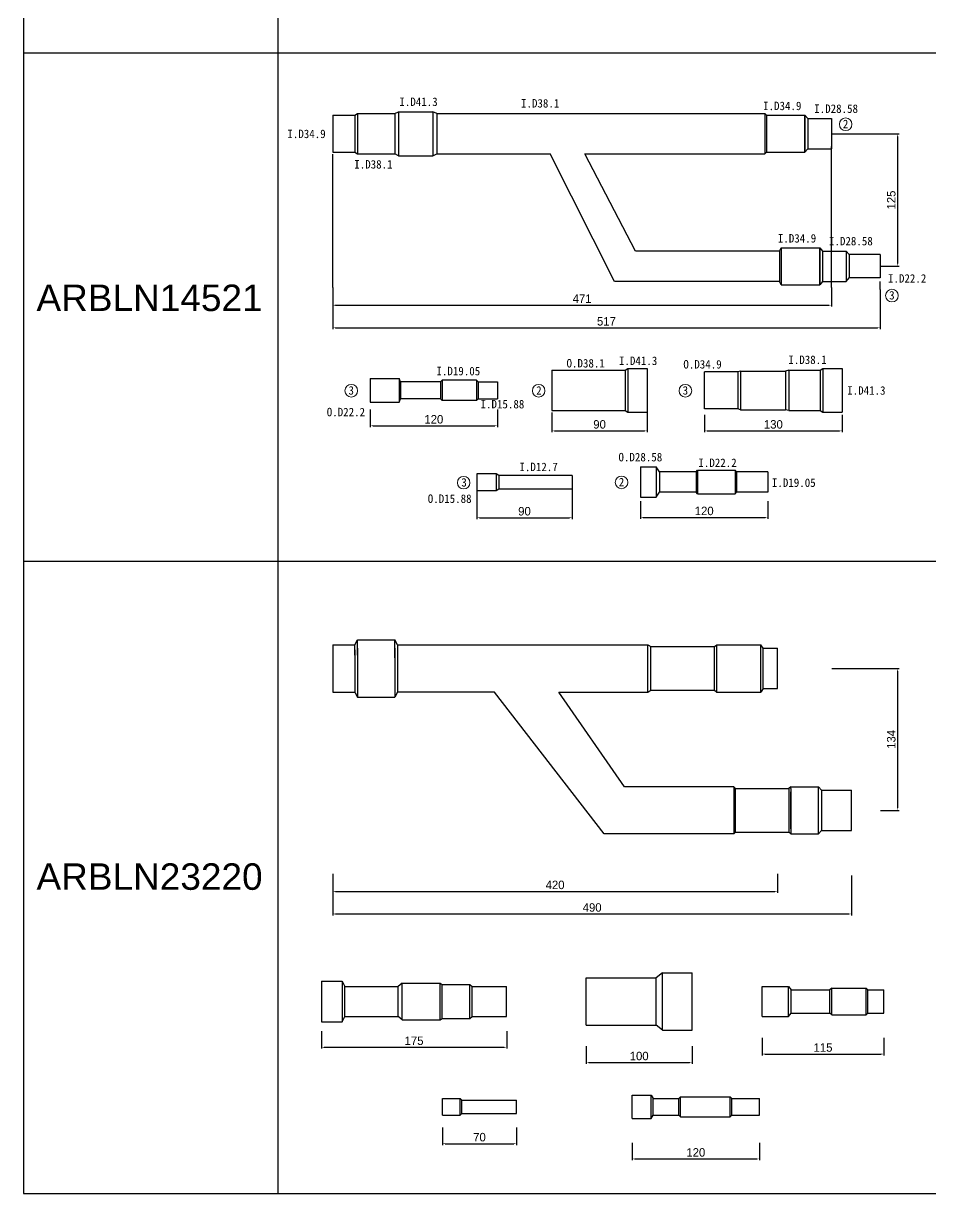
# Model space of a CAD drawing. Extents: x 594 to 813, y 174 to 240.
# Drawn here: x 750.06 to 759.48, y 213.03 to 225.18 of the extents above; entities that cross this region are included whole.
import ezdxf

# ---------------------------------------------------------------- set-up
doc = ezdxf.new("R2010")
doc.units = 0
doc.header["$MEASUREMENT"] = 0
doc.header["$PDMODE"] = 35
doc.header["$PDSIZE"] = 0.5
doc.layers.get('0').update_dxf_attribs({"linetype": 'CONTINUOUS', "lineweight": 30})
doc.layers.get('Defpoints').update_dxf_attribs({"linetype": 'CONTINUOUS'})
doc.layers.add('AC.REF(S). PIPING', color=3, linetype='CONTINUOUS', lineweight=30)
doc.layers.add('Dim', color=142, linetype='CONTINUOUS', lineweight=0)
doc.layers.add('CEN', color=1, linetype='CONTINUOUS')
doc.layers.add('LG-TEXT', color=4, linetype='CONTINUOUS')
doc.styles.add('LG-TEXT', font='arial.ttf')
doc.dimstyles.new('ISO-25', dxfattribs={"dimtxt": 2.5, "dimasz": 2.5, "dimexe": 1.25, "dimexo": 0.625, "dimtad": 1, "dimtxsty": 'Standard', "dimcen": 2.5, "dimadec": 0, "dimazin": 0, "dimtfac": 1, "dimtmove": 0, "dimatfit": 3, "dimfxl": 1, "dimarcsym": 0})

# ---------------------------------------------------------------- blocks, each defined once
blk = doc.blocks.new('*D178')
at = {"layer": 'Defpoints', "color": 0, "transparency": 16777216}
for p in [(940.4, 1494.5), (1060.4, 1494.5), (1060.4, 1479)]:
    blk.add_point(p, dxfattribs=at)
at = {"layer": 'Dim', "color": 0, "lineweight": -2, "transparency": 16777216}
for p, q in [((940.4, 1494.3), (940.4, 1477.7)), ((1060.4, 1494.3), (1060.4, 1477.7)), ((942.9, 1479), (1057.9, 1479))]:
    blk.add_line(p, q, dxfattribs=at)
at = {"layer": 'Dim', "color": 0, "transparency": 16777216}
for points in [[(942.9, 1479.4), (942.9, 1478.6), (940.4, 1479)], [(1057.9, 1479.4), (1057.9, 1478.6), (1060.4, 1479)]]:
    blk.add_solid(points, dxfattribs=at)
at = {"layer": 'Dim', "color": 3, "transparency": 16777216, "insert": (1000.4, 1485.1), "char_height": 8, "attachment_point": 5}
blk.add_mtext('120', dxfattribs=at)
blk = doc.blocks.new('*D179')
at = {"layer": 'Defpoints', "color": 0, "transparency": 16777216}
for p in [(1375.9, 1754.6), (1438.5, 1754.6), (1421.9, 1629.6)]:
    blk.add_point(p, dxfattribs=at)
at = {"layer": 'Dim', "color": 0, "lineweight": -2, "transparency": 16777216}
for p, q in [((1376.1, 1754.6), (1439.8, 1754.6)), ((1438.5, 1632.1), (1438.5, 1752.1)), ((1422.1, 1629.6), (1439.8, 1629.6))]:
    blk.add_line(p, q, dxfattribs=at)
at = {"layer": 'Dim', "color": 0, "transparency": 16777216}
for points in [[(1438.1, 1752.1), (1438.9, 1752.1), (1438.5, 1754.6)], [(1438.1, 1632.1), (1438.9, 1632.1), (1438.5, 1629.6)]]:
    blk.add_solid(points, dxfattribs=at)
at = {"layer": 'Dim', "color": 3, "transparency": 16777216, "insert": (1432.4, 1692.1), "char_height": 8, "attachment_point": 5, "rotation": 90}
blk.add_mtext('125', dxfattribs=at)
blk = doc.blocks.new('*D180')
at = {"layer": 'Defpoints', "color": 0, "transparency": 16777216}
for p in [(904.9, 1609.7), (1375.9, 1609.7), (1375.9, 1592.8)]:
    blk.add_point(p, dxfattribs=at)
at = {"layer": 'Dim', "color": 0, "lineweight": -2, "transparency": 16777216}
for p, q in [((904.9, 1609.5), (904.9, 1591.6)), ((1375.9, 1609.5), (1375.9, 1591.6)), ((907.4, 1592.8), (1373.4, 1592.8))]:
    blk.add_line(p, q, dxfattribs=at)
at = {"layer": 'Dim', "color": 0, "transparency": 16777216}
for points in [[(907.4, 1593.3), (907.4, 1592.4), (904.9, 1592.8)], [(1373.4, 1593.3), (1373.4, 1592.4), (1375.9, 1592.8)]]:
    blk.add_solid(points, dxfattribs=at)
at = {"layer": 'Dim', "color": 3, "transparency": 16777216, "insert": (1140.4, 1599), "char_height": 8, "attachment_point": 5}
blk.add_mtext('471', dxfattribs=at)
blk = doc.blocks.new('*D181')
at = {"layer": 'Defpoints', "color": 0, "transparency": 16777216}
for p in [(1421.9, 1607.9), (904.9, 1591.8), (1421.9, 1571.5)]:
    blk.add_point(p, dxfattribs=at)
at = {"layer": 'Dim', "color": 0, "lineweight": -2, "transparency": 16777216}
for p, q in [((1421.9, 1607.7), (1421.9, 1570.2)), ((904.9, 1591.6), (904.9, 1570.2)), ((907.4, 1571.5), (1419.4, 1571.5))]:
    blk.add_line(p, q, dxfattribs=at)
at = {"layer": 'Dim', "color": 0, "transparency": 16777216}
for points in [[(907.4, 1571.9), (907.4, 1571.1), (904.9, 1571.5)], [(1419.4, 1571.9), (1419.4, 1571.1), (1421.9, 1571.5)]]:
    blk.add_solid(points, dxfattribs=at)
at = {"layer": 'Dim', "color": 3, "transparency": 16777216, "insert": (1163.4, 1577.6), "char_height": 8, "attachment_point": 5}
blk.add_mtext('517', dxfattribs=at)
blk = doc.blocks.new('*D182')
at = {"layer": 'Defpoints', "color": 0, "transparency": 16777216}
for p in [(1111.9, 1491.8), (1201.9, 1491.8), (1201.9, 1474.2)]:
    blk.add_point(p, dxfattribs=at)
at = {"layer": 'Dim', "color": 0, "lineweight": -2, "transparency": 16777216}
for p, q in [((1111.9, 1491.6), (1111.9, 1473)), ((1201.9, 1491.6), (1201.9, 1473)), ((1114.4, 1474.2), (1199.4, 1474.2))]:
    blk.add_line(p, q, dxfattribs=at)
at = {"layer": 'Dim', "color": 0, "transparency": 16777216}
for points in [[(1114.4, 1474.6), (1114.4, 1473.8), (1111.9, 1474.2)], [(1199.4, 1474.6), (1199.4, 1473.8), (1201.9, 1474.2)]]:
    blk.add_solid(points, dxfattribs=at)
at = {"layer": 'Dim', "color": 3, "transparency": 16777216, "insert": (1156.9, 1480.3), "char_height": 8, "attachment_point": 5}
blk.add_mtext('90', dxfattribs=at)
blk = doc.blocks.new('*D183')
at = {"layer": 'Defpoints', "color": 0, "transparency": 16777216}
for p in [(1256, 1489.7), (1386, 1489.7), (1386, 1474.2)]:
    blk.add_point(p, dxfattribs=at)
at = {"layer": 'Dim', "color": 0, "lineweight": -2, "transparency": 16777216}
for p, q in [((1256, 1489.5), (1256, 1473)), ((1386, 1489.5), (1386, 1473)), ((1258.5, 1474.2), (1383.5, 1474.2))]:
    blk.add_line(p, q, dxfattribs=at)
at = {"layer": 'Dim', "color": 0, "transparency": 16777216}
for points in [[(1258.5, 1474.6), (1258.5, 1473.8), (1256, 1474.2)], [(1383.5, 1474.6), (1383.5, 1473.8), (1386, 1474.2)]]:
    blk.add_solid(points, dxfattribs=at)
at = {"layer": 'Dim', "color": 3, "transparency": 16777216, "insert": (1321, 1480.3), "char_height": 8, "attachment_point": 5}
blk.add_mtext('130', dxfattribs=at)
blk = doc.blocks.new('*D184')
at = {"layer": 'Defpoints', "color": 0, "transparency": 16777216}
for p in [(1041, 1419.3), (1131, 1419.3), (1131, 1392.2)]:
    blk.add_point(p, dxfattribs=at)
at = {"layer": 'Dim', "color": 0, "lineweight": -2, "transparency": 16777216}
for p, q in [((1041, 1419.1), (1041, 1391)), ((1131, 1419.1), (1131, 1391)), ((1043.5, 1392.2), (1128.5, 1392.2))]:
    blk.add_line(p, q, dxfattribs=at)
at = {"layer": 'Dim', "color": 0, "transparency": 16777216}
for points in [[(1043.5, 1392.6), (1043.5, 1391.8), (1041, 1392.2)], [(1128.5, 1392.6), (1128.5, 1391.8), (1131, 1392.2)]]:
    blk.add_solid(points, dxfattribs=at)
at = {"layer": 'Dim', "color": 3, "transparency": 16777216, "insert": (1086, 1398.3), "char_height": 8, "attachment_point": 5}
blk.add_mtext('90', dxfattribs=at)
blk = doc.blocks.new('*D185')
at = {"layer": 'Defpoints', "color": 0, "transparency": 16777216}
for p in [(1195.7, 1408), (1315.7, 1408), (1315.7, 1392.5)]:
    blk.add_point(p, dxfattribs=at)
at = {"layer": 'Dim', "color": 0, "lineweight": -2, "transparency": 16777216}
for p, q in [((1195.7, 1407.8), (1195.7, 1391.2)), ((1315.7, 1407.8), (1315.7, 1391.2)), ((1198.2, 1392.5), (1313.2, 1392.5))]:
    blk.add_line(p, q, dxfattribs=at)
at = {"layer": 'Dim', "color": 0, "transparency": 16777216}
for points in [[(1198.2, 1392.9), (1198.2, 1392), (1195.7, 1392.5)], [(1313.2, 1392.9), (1313.2, 1392), (1315.7, 1392.5)]]:
    blk.add_solid(points, dxfattribs=at)
at = {"layer": 'Dim', "color": 3, "transparency": 16777216, "insert": (1255.7, 1398.6), "char_height": 8, "attachment_point": 5}
blk.add_mtext('120', dxfattribs=at)
blk = doc.blocks.new('*D192')
at = {"layer": 'Defpoints', "color": 0, "transparency": 16777216}
for p in [(1375.9, 1250), (1438.5, 1250), (1421.9, 1116)]:
    blk.add_point(p, dxfattribs=at)
at = {"layer": 'Dim', "color": 0, "lineweight": -2, "transparency": 16777216}
for p, q in [((1376.1, 1250), (1439.8, 1250)), ((1438.5, 1118.5), (1438.5, 1247.5)), ((1422.1, 1116), (1439.8, 1116))]:
    blk.add_line(p, q, dxfattribs=at)
at = {"layer": 'Dim', "color": 0, "transparency": 16777216}
for points in [[(1438.1, 1247.5), (1438.9, 1247.5), (1438.5, 1250)], [(1438.1, 1118.5), (1438.9, 1118.5), (1438.5, 1116)]]:
    blk.add_solid(points, dxfattribs=at)
at = {"layer": 'Dim', "color": 3, "transparency": 16777216, "insert": (1432.4, 1183), "char_height": 8, "attachment_point": 5, "rotation": 90}
blk.add_mtext('134', dxfattribs=at)
blk = doc.blocks.new('*D193')
at = {"layer": 'Defpoints', "color": 0, "transparency": 16777216}
for p in [(904.9, 1056.4), (1324.9, 1056.4), (1324.9, 1039.5)]:
    blk.add_point(p, dxfattribs=at)
at = {"layer": 'Dim', "color": 0, "lineweight": -2, "transparency": 16777216}
for p, q in [((904.9, 1056.2), (904.9, 1038.3)), ((1324.9, 1056.2), (1324.9, 1038.3)), ((907.4, 1039.5), (1322.4, 1039.5))]:
    blk.add_line(p, q, dxfattribs=at)
at = {"layer": 'Dim', "color": 0, "transparency": 16777216}
for points in [[(907.4, 1040), (907.4, 1039.1), (904.9, 1039.5)], [(1322.4, 1040), (1322.4, 1039.1), (1324.9, 1039.5)]]:
    blk.add_solid(points, dxfattribs=at)
at = {"layer": 'Dim', "color": 3, "transparency": 16777216, "insert": (1114.9, 1045.6), "char_height": 8, "attachment_point": 5}
blk.add_mtext('420', dxfattribs=at)
blk = doc.blocks.new('*D194')
at = {"layer": 'Defpoints', "color": 0, "transparency": 16777216}
for p in [(1394.9, 1054.6), (904.9, 1038.5), (1394.9, 1018.2)]:
    blk.add_point(p, dxfattribs=at)
at = {"layer": 'Dim', "color": 0, "lineweight": -2, "transparency": 16777216}
for p, q in [((1394.9, 1054.4), (1394.9, 1016.9)), ((904.9, 1038.3), (904.9, 1016.9)), ((907.4, 1018.2), (1392.4, 1018.2))]:
    blk.add_line(p, q, dxfattribs=at)
at = {"layer": 'Dim', "color": 0, "transparency": 16777216}
for points in [[(907.4, 1018.6), (907.4, 1017.8), (904.9, 1018.2)], [(1392.4, 1018.6), (1392.4, 1017.8), (1394.9, 1018.2)]]:
    blk.add_solid(points, dxfattribs=at)
at = {"layer": 'Dim', "color": 3, "transparency": 16777216, "insert": (1149.9, 1024.3), "char_height": 8, "attachment_point": 5}
blk.add_mtext('490', dxfattribs=at)
blk = doc.blocks.new('*D198')
at = {"layer": 'Defpoints', "color": 0, "transparency": 16777216}
for p in [(894.2, 907.9), (1069.2, 907.9), (1069.2, 892.4)]:
    blk.add_point(p, dxfattribs=at)
at = {"layer": 'Dim', "color": 0, "lineweight": -2, "transparency": 16777216}
for p, q in [((894.2, 907.7), (894.2, 891.2)), ((1069.2, 907.7), (1069.2, 891.2)), ((896.7, 892.4), (1066.7, 892.4))]:
    blk.add_line(p, q, dxfattribs=at)
at = {"layer": 'Dim', "color": 0, "transparency": 16777216}
for points in [[(896.7, 892.8), (896.7, 892), (894.2, 892.4)], [(1066.7, 892.8), (1066.7, 892), (1069.2, 892.4)]]:
    blk.add_solid(points, dxfattribs=at)
at = {"layer": 'Dim', "color": 3, "transparency": 16777216, "insert": (981.7, 898.5), "char_height": 8, "attachment_point": 5}
blk.add_mtext('175', dxfattribs=at)
blk = doc.blocks.new('*D199')
at = {"layer": 'Defpoints', "color": 0, "transparency": 16777216}
for p in [(1310.4, 901.5), (1425.4, 901.5), (1425.4, 886)]:
    blk.add_point(p, dxfattribs=at)
at = {"layer": 'Dim', "color": 0, "lineweight": -2, "transparency": 16777216}
for p, q in [((1310.4, 901.3), (1310.4, 884.7)), ((1425.4, 901.3), (1425.4, 884.7)), ((1312.9, 886), (1422.9, 886))]:
    blk.add_line(p, q, dxfattribs=at)
at = {"layer": 'Dim', "color": 0, "transparency": 16777216}
for points in [[(1312.9, 886.4), (1312.9, 885.6), (1310.4, 886)], [(1422.9, 886.4), (1422.9, 885.6), (1425.4, 886)]]:
    blk.add_solid(points, dxfattribs=at)
at = {"layer": 'Dim', "color": 3, "transparency": 16777216, "insert": (1367.9, 892.1), "char_height": 8, "attachment_point": 5}
blk.add_mtext('115', dxfattribs=at)
blk = doc.blocks.new('*D200')
at = {"layer": 'Defpoints', "color": 0, "transparency": 16777216}
for p in [(1144.3, 893.5), (1244.3, 893.5), (1244.3, 878)]:
    blk.add_point(p, dxfattribs=at)
at = {"layer": 'Dim', "color": 0, "lineweight": -2, "transparency": 16777216}
for p, q in [((1144.3, 893.3), (1144.3, 876.8)), ((1244.3, 893.3), (1244.3, 876.8)), ((1146.8, 878), (1241.8, 878))]:
    blk.add_line(p, q, dxfattribs=at)
at = {"layer": 'Dim', "color": 0, "transparency": 16777216}
for points in [[(1146.8, 878.4), (1146.8, 877.6), (1144.3, 878)], [(1241.8, 878.4), (1241.8, 877.6), (1244.3, 878)]]:
    blk.add_solid(points, dxfattribs=at)
at = {"layer": 'Dim', "color": 3, "transparency": 16777216, "insert": (1194.3, 884.1), "char_height": 8, "attachment_point": 5}
blk.add_mtext('100', dxfattribs=at)
blk = doc.blocks.new('*D201')
at = {"layer": 'Defpoints', "color": 0, "transparency": 16777216}
for p in [(1008.5, 816.9), (1078.5, 816.9), (1078.5, 801.4)]:
    blk.add_point(p, dxfattribs=at)
at = {"layer": 'Dim', "color": 0, "lineweight": -2, "transparency": 16777216}
for p, q in [((1008.5, 816.7), (1008.5, 800.1)), ((1078.5, 816.7), (1078.5, 800.1)), ((1011, 801.4), (1076, 801.4))]:
    blk.add_line(p, q, dxfattribs=at)
at = {"layer": 'Dim', "color": 0, "transparency": 16777216}
for points in [[(1011, 801.8), (1011, 801), (1008.5, 801.4)], [(1076, 801.8), (1076, 801), (1078.5, 801.4)]]:
    blk.add_solid(points, dxfattribs=at)
at = {"layer": 'Dim', "color": 3, "transparency": 16777216, "insert": (1043.5, 807.5), "char_height": 8, "attachment_point": 5}
blk.add_mtext('70', dxfattribs=at)
blk = doc.blocks.new('*D202')
at = {"layer": 'Defpoints', "color": 0, "transparency": 16777216}
for p in [(1187.8, 802.5), (1307.8, 802.5), (1307.8, 787)]:
    blk.add_point(p, dxfattribs=at)
at = {"layer": 'Dim', "color": 0, "lineweight": -2, "transparency": 16777216}
for p, q in [((1187.8, 802.3), (1187.8, 785.8)), ((1307.8, 802.3), (1307.8, 785.8)), ((1190.3, 787), (1305.3, 787))]:
    blk.add_line(p, q, dxfattribs=at)
at = {"layer": 'Dim', "color": 0, "transparency": 16777216}
for points in [[(1190.3, 787.4), (1190.3, 786.6), (1187.8, 787)], [(1305.3, 787.4), (1305.3, 786.6), (1307.8, 787)]]:
    blk.add_solid(points, dxfattribs=at)
at = {"layer": 'Dim', "color": 3, "transparency": 16777216, "insert": (1247.8, 793.1), "char_height": 8, "attachment_point": 5}
blk.add_mtext('120', dxfattribs=at)
blk = doc.blocks.new('A$C4F622165')
at = {"color": 2}
for p, q in [((-1539.19, -88.213), (-1539.19, -2226.556)), ((-1298.857, -88.213), (-1298.857, -2226.556)), ((-1539.19, -1149.941), (-56.943, -1149.941)), ((-1539.19, -1629.695), (-56.943, -1629.695)), ((-1539.19, -2226.556), (-56.943, -2226.556))]:
    blk.add_line(p, q, dxfattribs=at)
for p, q in [((-1247.029, -1208.798), (-1247.029, -1243.698)), ((-1247.029, -1208.798), (-1226.101, -1208.798)), ((-1247.029, -1210.348), (-1247.029, -1242.148)), ((-1226.101, -1208.798), (-1223.615, -1207.198)), ((-1226.101, -1208.798), (-1226.101, -1243.698)), ((-1223.615, -1207.198), (-1223.615, -1245.298)), ((-1223.615, -1207.198), (-1188.482, -1207.198)), ((-1223.615, -1211.958), (-1223.615, -1240.538)), ((-1188.482, -1207.198), (-1184.898, -1205.598)), ((-1188.482, -1207.198), (-1188.482, -1245.298)), ((-1184.898, -1205.598), (-1184.898, -1246.898)), ((-1184.898, -1205.598), (-1152.445, -1205.598)), ((-1148.861, -1207.198), (-1152.445, -1205.598)), ((-1152.445, -1205.598), (-1152.445, -1246.898)), ((-1148.861, -1207.198), (-839.009, -1207.198)), ((-1148.861, -1207.198), (-1148.861, -1245.298)), ((-839.009, -1207.198), (-839.009, -1245.298)), ((-839.009, -1207.198), (-837.407, -1208.798)), ((-837.407, -1208.798), (-801.116, -1208.798)), ((-837.407, -1208.798), (-837.407, -1243.698)), ((-801.116, -1243.698), (-801.116, -1208.798)), ((-801.116, -1208.798), (-798.408, -1211.958)), ((-801.116, -1208.798), (-801.116, -1243.698)), ((-798.408, -1211.958), (-776.029, -1211.958)), ((-798.408, -1211.958), (-798.408, -1240.538)), ((-776.029, -1211.958), (-776.029, -1240.538)), ((-1184.898, -1216.723), (-1184.898, -1235.773)), ((-1152.445, -1216.723), (-1152.445, -1235.773)), ((-1247.029, -1243.698), (-1226.101, -1243.698)), ((-1226.101, -1243.698), (-1223.615, -1245.298)), ((-1223.615, -1245.298), (-1188.482, -1245.298)), ((-1184.898, -1246.898), (-1188.482, -1245.298)), ((-1184.898, -1246.898), (-1152.445, -1246.898)), ((-1152.445, -1246.898), (-1148.861, -1245.298)), ((-1148.861, -1245.298), (-1041.83, -1245.298)), ((-980.839, -1365.538), (-1041.83, -1245.298)), ((-1008.92, -1245.298), (-839.009, -1245.298)), ((-961.233, -1336.958), (-1008.92, -1245.298)), ((-837.407, -1243.698), (-839.009, -1245.298)), ((-837.407, -1243.698), (-801.116, -1243.698)), ((-798.408, -1240.538), (-801.116, -1243.698)), ((-798.408, -1240.538), (-776.029, -1240.538)), ((-825.072, -1336.958), (-823.471, -1333.798)), ((-823.471, -1333.798), (-787.179, -1333.798)), ((-823.471, -1333.798), (-823.471, -1368.698)), ((-787.179, -1368.698), (-787.179, -1333.798)), ((-787.179, -1333.798), (-784.472, -1336.958)), ((-787.179, -1333.798), (-787.179, -1368.698)), ((-825.072, -1336.958), (-961.233, -1336.958)), ((-825.072, -1336.958), (-825.072, -1365.538)), ((-784.472, -1336.958), (-762.093, -1336.958)), ((-784.472, -1336.958), (-784.472, -1365.538)), ((-762.093, -1336.958), (-762.093, -1365.538)), ((-762.093, -1336.958), (-759.323, -1340.148)), ((-730.029, -1340.148), (-759.323, -1340.148)), ((-759.323, -1340.148), (-759.323, -1362.348)), ((-730.029, -1340.148), (-730.029, -1362.348)), ((-825.072, -1365.538), (-980.839, -1365.538)), ((-823.471, -1368.698), (-825.072, -1365.538)), ((-823.471, -1368.698), (-787.179, -1368.698)), ((-784.472, -1365.538), (-787.179, -1368.698)), ((-784.472, -1365.538), (-762.093, -1365.538)), ((-762.093, -1365.538), (-759.323, -1362.348)), ((-730.029, -1362.348), (-759.323, -1362.348)), ((-1211.541, -1457.261), (-1184.437, -1457.261)), ((-1211.541, -1457.261), (-1211.541, -1479.461)), ((-1184.437, -1457.261), (-1184.437, -1479.461)), ((-1183.107, -1460.419), (-1184.437, -1457.261)), ((-1040.104, -1449.343), (-970.812, -1449.343)), ((-1040.104, -1449.343), (-1040.104, -1487.443)), ((-970.812, -1449.343), (-968.352, -1447.743)), ((-970.812, -1449.343), (-970.812, -1487.443)), ((-968.352, -1447.743), (-950.104, -1447.743)), ((-968.352, -1447.743), (-968.352, -1489.043)), ((-950.104, -1447.743), (-950.104, -1489.043)), ((-864.382, -1450.926), (-895.95, -1450.909)), ((-895.95, -1485.809), (-895.95, -1450.909)), ((-862.044, -1450.147), (-864.382, -1450.926)), ((-864.382, -1450.926), (-864.38, -1485.805)), ((-862.044, -1450.147), (-819.585, -1450.147)), ((-862.044, -1450.147), (-862.044, -1486.644)), ((-816.418, -1449.343), (-819.585, -1450.147)), ((-819.585, -1450.147), (-819.584, -1486.644)), ((-816.418, -1449.343), (-786.658, -1449.343)), ((-816.418, -1449.343), (-816.413, -1487.443)), ((-786.658, -1449.343), (-784.198, -1447.743)), ((-786.658, -1449.343), (-786.658, -1487.443)), ((-786.658, -1449.343), (-786.658, -1487.443)), ((-786.658, -1450.933), (-786.658, -1485.853)), ((-784.198, -1447.743), (-765.95, -1447.743)), ((-784.198, -1447.743), (-784.198, -1489.043)), ((-765.95, -1447.743), (-765.95, -1489.043)), ((-1183.107, -1460.419), (-1183.107, -1476.299)), ((-1145.315, -1460.419), (-1183.107, -1460.419)), ((-1145.315, -1460.419), (-1143.715, -1458.836)), ((-1145.315, -1460.419), (-1145.315, -1476.299)), ((-1111.233, -1458.836), (-1143.715, -1458.836)), ((-1143.715, -1458.836), (-1143.715, -1477.888)), ((-1111.233, -1458.836), (-1111.233, -1477.888)), ((-1109.633, -1460.419), (-1111.233, -1458.836)), ((-1109.633, -1460.419), (-1091.541, -1460.419)), ((-1109.633, -1460.419), (-1109.633, -1476.299)), ((-1091.541, -1460.419), (-1091.541, -1476.299)), ((-1211.541, -1479.461), (-1184.437, -1479.461)), ((-1184.437, -1479.461), (-1183.107, -1476.299)), ((-1145.315, -1476.299), (-1183.107, -1476.299)), ((-1145.315, -1476.299), (-1143.715, -1477.888)), ((-1111.233, -1477.886), (-1143.715, -1477.886)), ((-1109.633, -1476.299), (-1111.233, -1477.888)), ((-1109.633, -1476.299), (-1091.541, -1476.299)), ((-1040.104, -1487.443), (-970.812, -1487.443)), ((-970.812, -1487.443), (-968.352, -1489.043)), ((-968.352, -1489.043), (-950.104, -1489.043)), ((-864.382, -1485.805), (-895.95, -1485.809)), ((-862.044, -1486.644), (-864.38, -1485.805)), ((-862.044, -1486.644), (-819.584, -1486.644)), ((-816.413, -1487.443), (-819.584, -1486.644)), ((-816.413, -1487.443), (-786.658, -1487.443)), ((-786.658, -1487.443), (-784.198, -1489.043)), ((-784.198, -1489.043), (-765.95, -1489.043)), ((-956.304, -1540.604), (-941.567, -1540.604)), ((-956.304, -1540.604), (-956.304, -1569.184)), ((-941.567, -1540.604), (-941.567, -1569.184)), ((-938.518, -1545.369), (-941.567, -1540.604)), ((-903.979, -1545.369), (-938.518, -1545.369)), ((-938.518, -1545.369), (-938.518, -1564.419)), ((-938.518, -1545.369), (-938.518, -1564.421)), ((-903.979, -1545.369), (-902.649, -1543.794)), ((-903.979, -1545.369), (-903.979, -1564.419)), ((-903.979, -1545.369), (-903.979, -1564.421)), ((-902.649, -1543.794), (-867.007, -1543.794)), ((-902.649, -1543.794), (-902.649, -1565.994)), ((-867.007, -1543.794), (-867.007, -1565.994)), ((-865.677, -1545.369), (-867.007, -1543.794)), ((-836.304, -1545.369), (-865.677, -1545.369)), ((-865.677, -1545.369), (-865.677, -1564.419)), ((-865.677, -1545.369), (-865.677, -1564.421)), ((-836.304, -1545.369), (-836.304, -1564.421)), ((-1092.684, -1547.237), (-1110.931, -1547.237)), ((-1110.931, -1547.237), (-1110.931, -1563.117)), ((-1092.684, -1547.237), (-1092.684, -1563.117)), ((-1090.224, -1548.752), (-1092.684, -1547.237)), ((-1020.931, -1548.827), (-1090.224, -1548.752)), ((-1090.224, -1548.752), (-1090.224, -1561.601)), ((-1020.931, -1548.827), (-1020.931, -1561.595)), ((-1092.684, -1563.117), (-1110.931, -1563.117)), ((-1090.224, -1561.601), (-1092.684, -1563.117)), ((-1020.931, -1561.595), (-1090.224, -1561.601)), ((-941.567, -1569.184), (-938.518, -1564.419)), ((-903.979, -1564.419), (-938.518, -1564.419)), ((-902.649, -1565.994), (-903.979, -1564.419)), ((-902.649, -1565.994), (-867.007, -1565.994)), ((-867.007, -1565.994), (-865.677, -1564.419)), ((-836.304, -1564.419), (-865.677, -1564.419)), ((-956.304, -1569.184), (-941.567, -1569.184)), ((-1247.029, -1708.656), (-1247.029, -1753.136)), ((-1247.029, -1708.656), (-1226.101, -1708.656)), ((-1226.101, -1708.656), (-1223.615, -1703.906)), ((-1226.101, -1718.283), (-1226.101, -1708.656)), ((-1223.615, -1703.906), (-1188.482, -1703.906)), ((-1223.615, -1718.283), (-1223.615, -1703.906)), ((-1223.615, -1711.846), (-1223.615, -1757.886)), ((-1188.482, -1720.852), (-1188.482, -1703.906)), ((-1185.996, -1708.656), (-1188.482, -1703.906)), ((-1188.482, -1711.846), (-1188.482, -1757.886)), ((-1185.996, -1708.656), (-949.342, -1708.656)), ((-1185.996, -1708.656), (-1185.996, -1753.136)), ((-949.342, -1753.136), (-949.342, -1708.656)), ((-949.342, -1708.656), (-946.682, -1710.246)), ((-946.682, -1710.246), (-886.455, -1710.246)), ((-946.682, -1751.546), (-946.682, -1710.246)), ((-886.455, -1710.246), (-884.226, -1708.656)), ((-886.455, -1751.546), (-886.455, -1710.246)), ((-884.226, -1708.656), (-842.744, -1708.656)), ((-884.226, -1753.136), (-884.226, -1708.656)), ((-842.744, -1753.136), (-842.744, -1708.656)), ((-840.514, -1711.846), (-842.744, -1708.656)), ((-840.514, -1711.846), (-827.029, -1711.846)), ((-840.514, -1749.946), (-840.514, -1711.846)), ((-827.029, -1749.946), (-827.029, -1711.846)), ((-1247.029, -1714.996), (-1247.029, -1746.796)), ((-1226.101, -1713.446), (-1226.101, -1753.087)), ((-1223.615, -1716.606), (-1223.615, -1745.186)), ((-1247.029, -1753.136), (-1226.101, -1753.136)), ((-1226.101, -1753.136), (-1223.615, -1757.886)), ((-1185.996, -1753.136), (-1188.482, -1757.886)), ((-1094.363, -1753.136), (-1185.996, -1753.136)), ((-990.863, -1887.136), (-1094.363, -1753.136)), ((-971.567, -1842.656), (-1033.449, -1753.136)), ((-1033.449, -1753.136), (-949.342, -1753.136)), ((-949.342, -1753.136), (-946.682, -1751.546)), ((-946.682, -1751.546), (-886.455, -1751.546)), ((-886.455, -1751.546), (-884.226, -1753.136)), ((-884.226, -1753.136), (-842.744, -1753.136)), ((-840.514, -1749.946), (-842.744, -1753.136)), ((-840.514, -1749.946), (-827.029, -1749.946)), ((-1223.615, -1757.886), (-1188.482, -1757.886)), ((-868.32, -1842.656), (-971.567, -1842.656)), ((-868.32, -1842.656), (-868.32, -1887.136)), ((-868.32, -1842.656), (-866.59, -1844.246)), ((-866.59, -1844.246), (-816.193, -1844.246)), ((-866.59, -1885.546), (-866.59, -1844.246)), ((-814.379, -1842.656), (-816.193, -1844.246)), ((-816.193, -1844.246), (-816.193, -1885.546)), ((-814.379, -1842.656), (-788.23, -1842.656)), ((-814.379, -1844.246), (-814.379, -1842.656)), ((-814.379, -1844.246), (-814.379, -1887.136)), ((-788.23, -1845.846), (-788.23, -1842.656)), ((-788.23, -1842.656), (-785.504, -1845.846)), ((-868.32, -1850.606), (-868.32, -1879.186)), ((-814.379, -1882.346), (-814.379, -1847.446)), ((-788.23, -1883.946), (-788.23, -1845.846)), ((-785.504, -1845.846), (-757.029, -1845.846)), ((-785.504, -1845.846), (-785.504, -1883.946)), ((-757.029, -1883.946), (-757.029, -1845.846)), ((-868.32, -1887.136), (-990.863, -1887.136)), ((-868.32, -1887.136), (-866.59, -1885.546)), ((-866.59, -1885.546), (-816.193, -1885.546)), ((-814.379, -1887.136), (-816.193, -1885.546)), ((-814.379, -1885.546), (-814.379, -1887.136)), ((-814.379, -1887.136), (-788.23, -1887.136)), ((-788.23, -1887.136), (-788.23, -1883.946)), ((-788.23, -1887.136), (-785.504, -1883.946)), ((-785.504, -1883.946), (-757.029, -1883.946)), ((-935.737, -2018.283), (-941.607, -2023.033)), ((-935.737, -2018.283), (-907.678, -2018.283)), ((-935.737, -2072.263), (-935.737, -2018.283)), ((-907.678, -2072.263), (-907.678, -2018.283)), ((-1257.806, -2026.223), (-1238.189, -2026.223)), ((-1257.806, -2026.223), (-1257.806, -2064.323)), ((-1238.189, -2026.223), (-1238.189, -2064.323)), ((-1238.189, -2026.223), (-1235.601, -2030.983)), ((-1235.601, -2059.563), (-1235.601, -2030.983)), ((-1235.601, -2030.983), (-1185.23, -2030.983)), ((-1181.626, -2027.823), (-1185.23, -2030.983)), ((-1185.23, -2059.563), (-1185.23, -2030.983)), ((-1181.626, -2027.823), (-1145.582, -2027.823)), ((-1181.626, -2062.723), (-1181.626, -2027.823)), ((-1145.582, -2062.723), (-1145.582, -2027.823)), ((-1145.582, -2027.823), (-1143.728, -2029.373)), ((-1143.728, -2029.373), (-1117.551, -2029.373)), ((-1143.728, -2061.173), (-1143.728, -2029.373)), ((-1117.551, -2061.173), (-1117.551, -2029.373)), ((-1117.551, -2029.373), (-1115.336, -2030.983)), ((-1115.336, -2030.983), (-1082.806, -2030.983)), ((-1115.336, -2059.563), (-1115.336, -2030.983)), ((-1082.806, -2059.563), (-1082.806, -2030.983)), ((-1007.678, -2023.033), (-941.607, -2023.033)), ((-1007.678, -2067.513), (-1007.678, -2023.033)), ((-941.607, -2067.513), (-941.607, -2023.033)), ((-841.515, -2030.983), (-816.494, -2030.983)), ((-841.515, -2059.563), (-841.515, -2030.983)), ((-816.494, -2059.563), (-816.494, -2030.983)), ((-816.494, -2030.983), (-814.219, -2034.173)), ((-1257.806, -2034.173), (-1257.806, -2056.373)), ((-814.219, -2056.373), (-814.219, -2034.173)), ((-814.219, -2034.173), (-777.72, -2034.173)), ((-814.219, -2056.373), (-814.219, -2034.173)), ((-775.671, -2032.573), (-777.72, -2034.173)), ((-777.72, -2056.373), (-777.72, -2034.173)), ((-775.671, -2032.573), (-743.393, -2032.573)), ((-775.671, -2057.973), (-775.671, -2032.573)), ((-743.393, -2057.973), (-743.393, -2032.573)), ((-743.393, -2032.573), (-741.786, -2034.173)), ((-741.786, -2034.173), (-726.515, -2034.173)), ((-741.786, -2056.373), (-741.786, -2034.173)), ((-726.515, -2056.373), (-726.515, -2034.173)), ((-1257.806, -2064.323), (-1238.189, -2064.323)), ((-1238.189, -2064.323), (-1235.601, -2059.563)), ((-1235.601, -2059.563), (-1185.23, -2059.563)), ((-1181.626, -2062.723), (-1185.23, -2059.563)), ((-1181.626, -2062.723), (-1145.582, -2062.723)), ((-1145.582, -2062.723), (-1143.728, -2061.173)), ((-1143.728, -2061.173), (-1117.551, -2061.173)), ((-1117.551, -2061.173), (-1115.336, -2059.563)), ((-1115.336, -2059.563), (-1082.806, -2059.563)), ((-841.515, -2059.563), (-816.494, -2059.563)), ((-816.494, -2059.563), (-814.219, -2056.373)), ((-814.219, -2056.373), (-777.72, -2056.373)), ((-775.671, -2057.973), (-777.72, -2056.373)), ((-775.671, -2057.973), (-743.393, -2057.973)), ((-743.393, -2057.973), (-741.786, -2056.373)), ((-741.786, -2056.373), (-726.515, -2056.373)), ((-1007.678, -2067.513), (-941.607, -2067.513)), ((-935.737, -2072.263), (-941.607, -2067.513)), ((-935.737, -2072.263), (-907.678, -2072.263)), ((-1143.434, -2136.791), (-1126.832, -2136.791)), ((-1143.434, -2152.671), (-1143.434, -2136.791)), ((-1126.832, -2152.671), (-1126.832, -2136.791)), ((-1126.832, -2136.791), (-1125.175, -2138.381)), ((-1125.175, -2138.381), (-1073.434, -2138.381)), ((-1125.175, -2151.081), (-1125.175, -2138.381)), ((-1073.434, -2151.081), (-1073.434, -2138.381)), ((-964.178, -2133.631), (-946.376, -2133.631)), ((-964.178, -2155.831), (-964.178, -2133.631)), ((-946.376, -2155.831), (-946.376, -2133.631)), ((-946.376, -2133.631), (-944.463, -2136.791)), ((-944.463, -2152.671), (-944.463, -2136.791)), ((-944.463, -2136.791), (-920.05, -2136.791)), ((-944.463, -2152.671), (-944.463, -2136.791)), ((-918.639, -2135.206), (-920.05, -2136.791)), ((-920.05, -2152.671), (-920.05, -2136.791)), ((-918.639, -2135.206), (-871.82, -2135.206)), ((-918.639, -2154.256), (-918.639, -2135.206)), ((-871.82, -2154.256), (-871.82, -2135.206)), ((-871.82, -2135.206), (-870.233, -2136.791)), ((-870.233, -2136.791), (-844.178, -2136.791)), ((-870.233, -2152.671), (-870.233, -2136.791)), ((-844.178, -2152.671), (-844.178, -2136.791)), ((-1143.434, -2152.671), (-1126.832, -2152.671)), ((-1126.832, -2152.671), (-1125.175, -2151.081)), ((-1125.175, -2151.081), (-1073.434, -2151.081)), ((-946.376, -2155.831), (-944.463, -2152.671)), ((-944.463, -2152.671), (-920.05, -2152.671)), ((-918.639, -2154.256), (-920.05, -2152.671)), ((-871.82, -2154.256), (-870.233, -2152.671)), ((-870.233, -2152.671), (-844.178, -2152.671)), ((-964.178, -2155.831), (-946.376, -2155.831)), ((-918.639, -2154.256), (-871.82, -2154.256))]:
    blk.add_line(p, q)
at = {"layer": 'CEN'}
for p, q in [((-1247.029, -1371.202), (-1247.029, -1245.384)), ((-776.029, -1371.202), (-776.029, -1238.276)), ((-730.029, -1373.207), (-730.029, -1365.538))]:
    blk.add_line(p, q, dxfattribs=at)
at = {"layer": 'Dim'}
blk.add_line((-816.418, -1450.952), (-816.418, -1449.343), dxfattribs=at)
at = {"layer": 'Dim', "color": 1}
for centre in [(-762.671, -1217.231), (-718.929, -1378.972), (-1229.561, -1468.771), (-1052.589, -1468.771), (-913.97, -1468.771), (-1123.416, -1555.555), (-974.324, -1555.304)]:
    blk.add_circle(centre, 5.958, dxfattribs=at)
at = {"layer": 'Dim', "color": 3, "char_height": 8, "attachment_point": 5}
for s, insert in [('{\\fDotumChe|b0|i0|c129|p49;I\\fDotumChe|b0|i0|c0|p49;.D\\fDotumChe|b0|i0|c129|p49;41.3}', (-1166.055, -1196.059)), ('{\\fDotumChe|b0|i0|c129|p49;I\\fDotumChe|b0|i0|c0|p49;.D\\fDotumChe|b0|i0|c129|p49;38.1}', (-1051.15, -1197.507)), ('{\\fDotumChe|b0|i0|c129|p49;I\\fDotumChe|b0|i0|c0|p49;.D\\fDotumChe|b0|i0|c129|p49;34.9}', (-822.531, -1199.967)), ('{\\fDotumChe|b0|i0|c129|p49;I\\fDotumChe|b0|i0|c0|p49;.D\\fDotumChe|b0|i0|c129|p49;28.58}', (-771.666, -1202.597)), ('{\\fDotumChe|b0|i0|c129|p49;2}', (-762.71, -1216.965)), ('{\\fDotumChe|b0|i0|c129|p49;I\\fDotumChe|b0|i0|c0|p49;.D\\fDotumChe|b0|i0|c129|p49;34.9}', (-1271.803, -1226.36)), ('{\\fDotumChe|b0|i0|c129|p49;I\\fDotumChe|b0|i0|c0|p49;.D\\fDotumChe|b0|i0|c129|p49;38.1}', (-1208.62, -1255.111)), ('{\\fDotumChe|b0|i0|c129|p49;I\\fDotumChe|b0|i0|c0|p49;.D\\fDotumChe|b0|i0|c129|p49;34.9}', (-808.595, -1324.967)), ('{\\fDotumChe|b0|i0|c129|p49;I\\fDotumChe|b0|i0|c0|p49;.D\\fDotumChe|b0|i0|c129|p49;28.58}', (-757.73, -1327.597)), ('{\\fDotumChe|b0|i0|c129|p49;I\\fDotumChe|b0|i0|c0|p49;.D\\fDotumChe|b0|i0|c129|p49;22.2}', (-704.596, -1362.834)), ('{\\fDotumChe|b0|i0|c129|p49;3}', (-718.969, -1378.706)), ('{\\fDotumChe|b0|i0|c129|p49;I\\fDotumChe|b0|i0|c0|p49;.D\\fDotumChe|b0|i0|c129|p49;38.1}', (-798.718, -1439.628)), ('{\\fDotumChe|b0|i0|c129|p49;I\\fDotumChe|b0|i0|c0|p49;.D\\fDotumChe|b0|i0|c129|p49;19.05}', (-1128.448, -1450.266)), ('{\\fDotumChe|b0|i0|c0|p49;O.D\\fDotumChe|b0|i0|c129|p49;38.1}', (-1008.158, -1442.883)), ('{\\fDotumChe|b0|i0|c129|p49;I\\fDotumChe|b0|i0|c0|p49;.D\\fDotumChe|b0|i0|c129|p49;41.3}', (-958.653, -1440.564)), ('{\\fDotumChe|b0|i0|c0|p49;O.D\\fDotumChe|b0|i0|c129|p49;34.9}', (-897.842, -1443.878)), ('{\\fDotumChe|b0|i0|c129|p49;3}', (-1229.6, -1468.505)), ('{\\fDotumChe|b0|i0|c129|p49;2}', (-1052.354, -1468.505)), ('{\\fDotumChe|b0|i0|c129|p49;3}', (-914.01, -1468.505)), ('{\\fDotumChe|b0|i0|c129|p49;I\\fDotumChe|b0|i0|c0|p49;.D\\fDotumChe|b0|i0|c129|p49;41.3}', (-743.102, -1468.586)), ('{\\fDotumChe|b0|i0|c129|p49;I\\fDotumChe|b0|i0|c0|p49;.D\\fDotumChe|b0|i0|c129|p49;15.88}', (-1086.79, -1481.493)), ('{\\fDotumChe|b0|i0|c129|p49;O\\fDotumChe|b0|i0|c0|p49;.D\\fDotumChe|b0|i0|c129|p49;22.2}', (-1234.612, -1488.947)), ('{\\fDotumChe|b0|i0|c129|p49;O\\fDotumChe|b0|i0|c0|p49;.D\\fDotumChe|b0|i0|c129|p49;28.58}', (-956.526, -1531.51)), ('{\\fDotumChe|b0|i0|c129|p49;I\\fDotumChe|b0|i0|c0|p49;.D\\fDotumChe|b0|i0|c129|p49;22.2}', (-883.657, -1536.799)), ('{\\fDotumChe|b0|i0|c129|p49;I\\fDotumChe|b0|i0|c0|p49;.D\\fDotumChe|b0|i0|c129|p49;12.7}', (-1052.639, -1540.718)), ('{\\fDotumChe|b0|i0|c129|p49;3}', (-1122.998, -1555.288)), ('{\\fDotumChe|b0|i0|c129|p49;2}', (-974.363, -1555.038)), ('{\\fDotumChe|b0|i0|c129|p49;I\\fDotumChe|b0|i0|c0|p49;.D\\fDotumChe|b0|i0|c129|p49;19.05}', (-811.641, -1555.627)), ('{\\fDotumChe|b0|i0|c0|p49;O.D\\fDotumChe|b0|i0|c129|p49;15.88}', (-1136.611, -1570.716))]:
    blk.add_mtext(s, dxfattribs=dict(at, insert=insert))
at = {"layer": 'LG-TEXT', "color": 0, "style": 'LG-TEXT'}
for s, p in [('ARBLN14521', (-1526.816, -1393.564)), ('ARBLN23220', (-1526.816, -1939.853))]:
    blk.add_text(s, height=25, dxfattribs=at).set_placement(p)
at = {"layer": 'Dim'}
for base, p1, p2, picture, middle in [((-713.446, -1226.248), (-730.029, -1351.248), (-776.029, -1226.248), '*D179', (-719.558, -1288.748)), ((-713.446, -1730.896), (-730.029, -1864.896), (-776.029, -1730.896), '*D192', (-719.558, -1797.896))]:
    dim = blk.add_linear_dim(base=base, p1=p1, p2=p2, angle=90, dimstyle='ISO-25', override={"dimtxt": 8, "dimexo": 0.2, "dimgap": 2, "dimsah": 1, "dimclrt": 3}, dxfattribs=at)
    dim.commit()
    dim.dimension.update_dxf_attribs({"geometry": picture, "text_midpoint": middle, "insert": (-2151.957, -2980.862)})
for base, p1, p2, override, picture, middle in [((-776.029, -1388.022), (-1247.029, -1371.202), (-776.029, -1371.202), {"dimtxt": 8, "dimexo": 0.2, "dimgap": 2, "dimsah": 1, "dimclrt": 3}, '*D180', (-1011.529, -1381.91)), ((-730.029, -1409.387), (-1247.029, -1389.072), (-730.029, -1373.007), {"dimtxt": 8, "dimexo": 0.2, "dimgap": 2, "dimsah": 1, "dimclrt": 3}, '*D181', (-988.529, -1403.275)), ((-1091.541, -1501.872), (-1211.541, -1486.374), (-1091.541, -1486.374), {"dimtxt": 8, "dimexo": 0.2, "dimgap": 2, "dimtxsty": 'Standard', "dimsah": 1, "dimclrt": 3}, '*D178', (-1151.541, -1495.76)), ((-950.104, -1506.656), (-1040.104, -1489.043), (-950.104, -1489.043), {"dimtxt": 8, "dimexo": 0.2, "dimgap": 2, "dimtxsty": 'Standard', "dimsah": 1, "dimclrt": 3}, '*D182', (-995.104, -1500.555)), ((-765.95, -1506.656), (-895.95, -1491.158), (-765.95, -1491.158), {"dimtxt": 8, "dimexo": 0.2, "dimgap": 2, "dimtxsty": 'Standard', "dimsah": 1, "dimclrt": 3}, '*D183', (-830.95, -1500.544)), ((-1020.931, -1588.655), (-1110.931, -1561.532), (-1020.931, -1561.527), {"dimtxt": 8, "dimexo": 0.2, "dimgap": 2, "dimtxsty": 'Standard', "dimsah": 1, "dimclrt": 3}, '*D184', (-1065.931, -1582.554)), ((-836.304, -1588.405), (-956.304, -1572.907), (-836.304, -1572.907), {"dimtxt": 8, "dimexo": 0.2, "dimgap": 2, "dimtxsty": 'Standard', "dimsah": 1, "dimclrt": 3}, '*D185', (-896.304, -1582.293)), ((-827.029, -1941.324), (-1247.029, -1924.505), (-827.029, -1924.505), {"dimtxt": 8, "dimexo": 0.2, "dimgap": 2, "dimsah": 1, "dimclrt": 3}, '*D193', (-1037.029, -1935.218)), ((-757.029, -1962.69), (-1247.029, -1942.374), (-757.029, -1926.31), {"dimtxt": 8, "dimexo": 0.2, "dimgap": 2, "dimsah": 1, "dimclrt": 3}, '*D194', (-1002.029, -1956.583)), ((-1082.806, -2088.458), (-1257.806, -2072.96), (-1082.806, -2072.96), {"dimtxt": 8, "dimexo": 0.2, "dimgap": 2, "dimtxsty": 'Standard', "dimsah": 1, "dimclrt": 3}, '*D198', (-1170.306, -2082.346)), ((-907.678, -2102.838), (-1007.678, -2087.34), (-907.678, -2087.34), {"dimtxt": 8, "dimexo": 0.2, "dimgap": 2, "dimtxsty": 'Standard', "dimsah": 1, "dimclrt": 3}, '*D200', (-957.678, -2096.726)), ((-726.515, -2094.888), (-841.515, -2079.39), (-726.515, -2079.39), {"dimtxt": 8, "dimexo": 0.2, "dimgap": 2, "dimtxsty": 'Standard', "dimsah": 1, "dimclrt": 3}, '*D199', (-784.015, -2088.776)), ((-1073.434, -2179.47), (-1143.434, -2163.972), (-1073.434, -2163.972), {"dimtxt": 8, "dimexo": 0.2, "dimgap": 2, "dimtxsty": 'Standard', "dimsah": 1, "dimclrt": 3}, '*D201', (-1108.434, -2173.364)), ((-844.178, -2193.845), (-964.178, -2178.347), (-844.178, -2178.347), {"dimtxt": 8, "dimexo": 0.2, "dimgap": 2, "dimtxsty": 'Standard', "dimsah": 1, "dimclrt": 3}, '*D202', (-904.178, -2187.733))]:
    dim = blk.add_linear_dim(base=base, p1=p1, p2=p2, dimstyle='ISO-25', override=override, dxfattribs=at)
    dim.commit()
    dim.dimension.update_dxf_attribs({"geometry": picture, "text_midpoint": middle, "insert": (-2151.957, -2980.862)})

msp = doc.modelspace()

# ---------------------------------------------------------------- block references
at = {"layer": 'AC.REF(S). PIPING', "linetype": 'Continuous', "xscale": 0.0109999999999957, "yscale": 0.0109999999999957, "zscale": 0.0109999999999957}
msp.add_blockref('A$C4F622165', (766.987, 237.525), dxfattribs=at)

doc.saveas('drawing.dxf')
